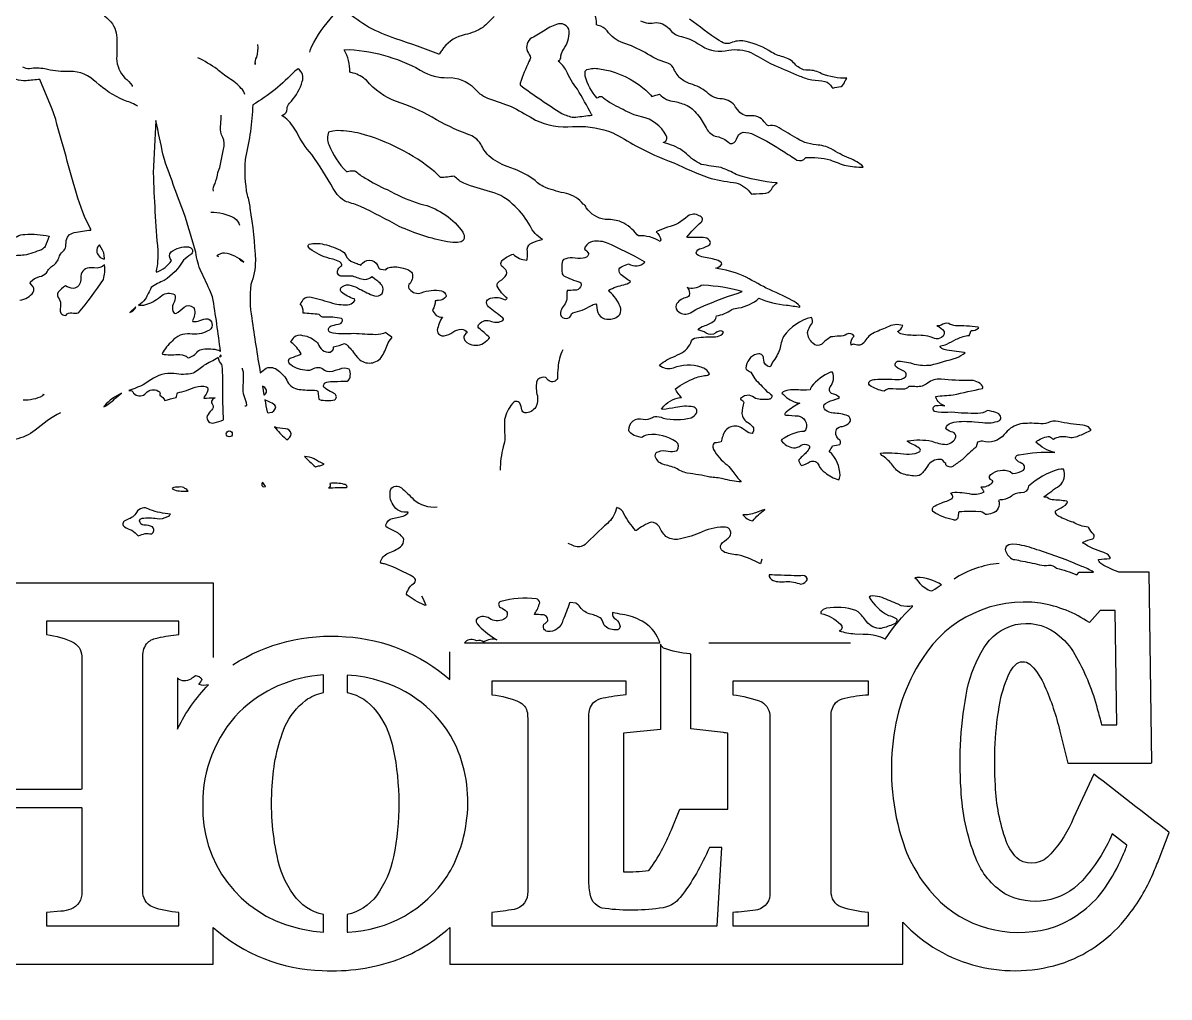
# Model space of a CAD drawing. Extents: x 0.5 to 28.5, y 0.6 to 43.4.
# Drawn here: x 15.15 to 28.51, y 0.61 to 11.96 of the extents above; entities that cross this region are included whole.
import ezdxf

# ---------------------------------------------------------------- set-up
doc = ezdxf.new("R2010")
doc.units = 0
doc.linetypes.add('0', pattern=[0])
doc.layers.add('1', color=7, linetype='0')

msp = doc.modelspace()

# ---------------------------------------------------------------- linework, layer by layer
at = {"layer": '1'}
msp.add_line((23.141922, 4.734703), (24.7957, 4.734703), dxfattribs=at)
for points in [[(16.026535, 12.745285, 0.115923), (15.989747, 12.481361, -0.002122), (15.999664, 12.239975, 0.165613), (16.153177, 11.994936, -0.192797), (16.242371, 11.787949, -0.014739), (16.240311, 11.548805, 0.184161), (16.336472, 11.318962, -0.109235), (16.419769, 11.232246), (16.423019, 11.220383)], [(11.018753, 0.992065), (17.365601, 0.992073), (17.365601, 1.419319, 0.176192), (18.636608, 0.915479, 0.097056), (19.5161, 1.045111, 0.093159), (20.122665, 1.418289), (20.123169, 1.410828), (20.123169, 0.992477), (20.155991, 0.992065), (25.379776, 0.992065), (25.404449, 0.992287), (25.404449, 1.479774, 0.294878), (27.290838, 1.011564, 0.141626), (28.021484, 1.54585, 0.069523), (28.32012, 2.048097, 0.015136), (28.391373, 2.220352), (28.507462, 2.524872), (28.504749, 2.528444, -0.000022), (27.628967, 3.207232), (27.394913, 2.695839, -0.084998), (27.128708, 2.275391, -0.366499), (26.758575, 2.207581, -0.138929), (26.610214, 2.425728, -0.078791), (26.482819, 3.0727, -0.058879), (26.536772, 4.052413, -0.061623), (26.657419, 4.404298, -0.089068), (26.73436, 4.496666, -0.35436), (26.901566, 4.472359, -0.094768), (27.057053, 4.233734, -0.047383), (27.234329, 3.707367), (27.326233, 3.335587), (27.33075, 3.333649), (28.294418, 3.333649), (28.305054, 3.336349), (28.274933, 5.559753), (27.920578, 5.559753, -0.025963), (27.722609, 5.65164, -0.131854), (27.683807, 5.698471), (27.68631, 5.709267, -0.014747), (27.815506, 5.717476), (27.82486, 5.722145, 0.22469), (27.7621, 5.781075), (27.745789, 5.788292, -0.064254), (27.499451, 5.902634), (27.504593, 5.910995, -0.017126), (27.618114, 5.950157, 0.497881), (27.627121, 6.002808, -0.079759), (27.573105, 6.077324), (27.564499, 6.084221, -0.11237), (27.390015, 6.141396, -0.034767), (27.221575, 6.208873, -0.127872), (27.182827, 6.25062, -0.370262), (27.19873, 6.282722, 0.034087), (27.298569, 6.342171), (27.314102, 6.358742), (27.323975, 6.378326), (27.314682, 6.387131, 0.029346), (27.146614, 6.402373, -0.124325), (27.088074, 6.42939, 0.1402), (27.052597, 6.434196), (27.053101, 6.441124, -0.018012), (27.228134, 6.56755, 0.334503), (27.27742, 6.761612), (27.247513, 6.761566), (27.214279, 6.756218, 0.116586), (26.870468, 6.560799, -0.387691), (26.78038, 6.484627, 0.185758), (26.657101, 6.435223, -0.143482), (26.539658, 6.403297), (26.519485, 6.396812, -0.43736), (26.445005, 6.245768, -0.110881), (26.366776, 6.232338, 0.280238), (26.281921, 6.264977, 0.014412), (26.062637, 6.26371), (26.053574, 6.253479), (26.047806, 6.213768), (26.044876, 6.198792, -0.53941), (25.994507, 6.169655, -0.090904), (25.759815, 6.26181, -0.437651), (25.764908, 6.324104, -0.080557), (25.915655, 6.387152, 0.059277), (25.978149, 6.419487), (25.988159, 6.436203), (25.984024, 6.455864), (25.962723, 6.479195), (25.983368, 6.490166, -0.068626), (26.205709, 6.469404, 0.156175), (26.352814, 6.496429, -0.010413), (26.317413, 6.550644), (26.320328, 6.552636, 0.209399), (26.446762, 6.602806), (26.452316, 6.61264), (26.451691, 6.623901), (26.42543, 6.640846), (26.414276, 6.659424), (26.416214, 6.678596), (26.429153, 6.697365, -0.276821), (26.655548, 6.73233), (26.682602, 6.711395, 0.120674), (26.810791, 6.750076, 0.518077), (26.791962, 6.827194, -0.096628), (26.720566, 6.875153, -0.529156), (26.760437, 6.926834, -0.072405), (27.174316, 6.954285, -0.140064), (26.955017, 7.076782, -0.134), (27.096663, 7.142138, -0.220795), (27.148941, 7.115486), (27.158768, 7.110191, -0.202811), (27.324097, 7.135521, 0.167501), (27.468918, 7.154808, 0.010304), (27.599243, 7.214752, 0.261483), (27.521255, 7.268967), (27.502045, 7.272911, -0.038768), (27.213417, 7.317594, 0.141986), (27.092896, 7.301491, -0.125907), (26.987244, 7.292099, 0.042962), (26.777008, 7.288597, 0.171509), (26.603287, 7.183304), (26.585068, 7.163909, -0.299692), (26.331161, 7.085399, 0.135407), (26.276199, 7.073479), (26.257019, 7.019989), (26.253311, 7.014473, 0.020652), (26.094666, 6.871116, 0.002042), (25.986847, 6.791977, -0.370803), (25.905251, 6.810037, -0.118801), (25.903946, 6.825722, -0.095437), (25.869045, 6.864554, 0.241993), (25.83577, 6.873291, 0.280979), (25.691071, 6.795685, -0.044625), (25.614899, 6.697127, -0.201232), (25.528137, 6.683533, -0.094291), (25.375778, 6.715721, -0.104736), (25.27269, 6.82135, 0.081149), (25.157719, 6.92066, -0.13445), (25.1436, 6.947998), (25.173203, 6.9524, -0.03838), (25.445223, 6.934628, 0.097042), (25.578598, 6.954613), (25.60051, 6.967583), (25.609024, 6.980728), (25.606445, 6.993912), (25.594986, 7.007011, 0.027572), (25.465286, 7.077141), (25.454483, 7.086288), (25.462158, 7.092079, -0.081389), (25.741852, 7.087456, 0.091134), (25.911808, 7.049809, 0.280175), (26.022541, 7.135623, 0.384803), (25.987549, 7.190002, -0.096263), (25.90921, 7.225204), (25.905762, 7.234802, -0.283284), (25.963669, 7.297531), (25.999771, 7.308144, -0.069166), (26.238617, 7.311302), (26.333984, 7.304016, 0.131997), (26.52931, 7.325956, 0.400847), (26.542557, 7.376251, 0.24659), (26.489357, 7.419244, 0.042989), (26.3909, 7.445038, -0.166703), (26.277512, 7.410683, -0.026237), (25.971191, 7.423378), (25.929514, 7.420513, -0.073847), (25.778723, 7.431491, -0.801213), (25.789886, 7.501564, -0.088143), (25.894211, 7.498413, -0.239439), (25.787659, 7.59832), (25.788971, 7.608513, -0.007907), (25.989609, 7.625816, -0.002735), (26.331486, 7.701435, 0.42165), (26.333374, 7.726624, 0.259171), (26.184906, 7.794624, -0.035595), (25.85009, 7.809008), (25.826908, 7.809158, 0.184222), (25.676678, 7.750538, -0.180724), (25.545059, 7.723488, 0.027134), (25.475204, 7.722893, -0.219172), (25.401733, 7.69165, -0.012346), (25.25119, 7.698442, 0.154838), (25.18663, 7.669121, -0.09683), (25.014858, 7.737667, -0.482955), (25.023865, 7.789696, -0.113785), (25.080658, 7.807281, -0.030432), (25.341967, 7.804706, 0.160869), (25.432995, 7.832298, 0.530252), (25.414474, 7.903839, -0.034064), (25.325836, 7.952751, -0.662344), (25.353165, 8.019417, -0.064346), (25.538132, 7.984874, 0.083132), (25.729614, 7.97396, 0.012073), (26.028469, 8.058467, 0.067056), (26.130081, 8.11747), (26.118652, 8.121704, -0.029909), (25.887409, 8.153763, -0.129605), (25.838028, 8.188477), (25.841675, 8.198486, 0.121574), (25.916143, 8.218949, 0.031429), (26.023987, 8.273849, -0.07088), (26.157789, 8.317509), (26.179611, 8.319725), (26.181641, 8.324478), (26.200226, 8.378174, 0.230848), (26.285919, 8.404846), (26.289185, 8.410721), (26.277924, 8.41658, 0.033264), (26.017149, 8.432798, -0.095476), (25.938858, 8.456589, 0.247716), (25.849258, 8.437996, -0.16244), (25.802277, 8.432251, -0.158595), (25.884552, 8.365723, -0.365867), (25.856453, 8.296856, -0.256248), (25.771591, 8.284348, 0.114026), (25.562439, 8.320326, -0.049299), (25.395618, 8.332359, -0.123665), (25.342194, 8.366325, 0.221609), (25.403793, 8.433319, 0.218393), (25.220062, 8.413857, 0.005523), (25.053116, 8.343315, 0.134698), (24.95248, 8.236971, -0.332875), (24.845413, 8.213676, 0.208083), (24.801361, 8.20713, -0.28452), (24.838333, 8.312271, 0.351322), (24.751587, 8.334587, -0.162645), (24.662081, 8.311724, 0.030325), (24.563583, 8.300949, 0.055768), (24.460333, 8.217805, -0.375853), (24.356232, 8.228539, -0.186506), (24.29216, 8.351936, -0.124722), (24.342987, 8.452492, 0.300187), (24.339249, 8.529839, 0.185926), (24.014709, 8.305931, 0.079391), (23.969681, 8.159508, -0.079792), (23.885361, 8.006242, 0.062285), (23.866608, 7.960594), (23.855728, 7.954056, -0.407233), (23.783875, 8.034355), (23.781265, 8.051468, 0.425289), (23.724838, 8.104301), (23.701782, 8.10244, 0.31958), (23.575333, 7.937416), (23.57959, 7.923378, 0.005384), (23.63146, 7.890097, -0.000026), (23.67868, 7.81324, -0.020098), (23.815536, 7.668991, -0.09906), (23.875366, 7.62162, -0.507215), (23.836014, 7.573952, -0.105541), (23.687653, 7.585655, 0.092482), (23.612198, 7.622375, 0.193957), (23.511292, 7.584877, 0.484438), (23.524832, 7.567146, -0.093539), (23.550247, 7.540771, 0.065879), (23.527916, 7.410844, 0.254164), (23.605247, 7.300494, -0.099041), (23.661865, 7.240808, -0.271001), (23.646408, 7.174828, -0.138265), (23.572495, 7.206688), (23.539169, 7.230621, 0.556151), (23.304394, 7.143547, 0.039352), (23.288513, 7.078987, -0.017074), (23.214674, 7.066627, 0.374621), (23.18898, 7.01693), (23.196915, 6.991203, 0.112198), (23.358475, 6.809479, -0.070439), (23.42293, 6.731535, 0.023975), (23.520172, 6.612228, -0.06291), (23.310516, 6.64872, 0.024129), (23.156036, 6.667809, 0.032011), (22.890945, 6.71283, -0.087622), (22.760147, 6.773575, 0.017345), (22.60643, 6.817299, -0.242196), (22.516867, 6.91628, -0.348725), (22.553574, 6.964172, -0.163242), (22.670534, 6.97025, 0.100942), (22.767799, 6.972919), (22.774956, 6.977821, 0.412222), (22.760834, 7.079468, 0.181546), (22.435362, 7.161576, 0.097967), (22.367798, 7.134727), (22.352234, 7.130531), (22.298538, 7.146957, -0.182065), (22.21582, 7.200928), (22.211624, 7.213013, -0.544353), (22.377901, 7.341379, 0.193576), (22.486132, 7.362667, -0.288571), (22.512421, 7.372628, -0.119517), (22.610458, 7.356308, 0.12396), (22.93606, 7.360224, 0.188478), (23.000963, 7.413696, 0.448874), (22.961548, 7.486046, 0.109997), (22.75458, 7.477746, -0.011768), (22.60817, 7.457138), (22.59169, 7.459587), (22.597305, 7.472389, -0.17682), (22.805313, 7.595673), (22.82402, 7.594398, -0.083569), (22.752975, 7.698189, -0.054032), (22.982529, 7.824333, -0.057006), (23.131622, 7.855644), (23.149399, 7.869713, 0.235182), (23.052612, 7.947605, 0.191612), (22.728161, 7.936285, -0.210455), (22.584473, 7.956329), (22.569046, 7.975662, -0.079847), (22.748703, 8.077087), (22.779495, 8.091812, 0.188595), (22.933945, 8.234512, -0.340749), (22.998001, 8.29274, -0.029847), (23.221018, 8.302706, 0.144616), (23.303207, 8.33683), (23.31279, 8.352486), (23.305832, 8.365372, 0.308167), (23.223343, 8.349548, -0.324137), (23.111115, 8.347221, 0.081767), (23.01947, 8.384514, -0.207471), (23.082123, 8.428696, 0.108346), (23.207586, 8.490645, 0.174698), (23.231918, 8.545937, 0.106708), (23.40933, 8.62026, -0.086876), (23.489317, 8.63938, 0.13271), (23.727249, 8.75222, 0.082001), (24.049286, 8.672569, -0.01493), (24.203491, 8.648346), (24.202515, 8.660797, 0.076048), (24.115829, 8.727432, 0.019341), (23.81279, 8.869278, 0.006739), (23.544693, 9.014046, 0.072001), (23.21936, 9.10141, 0.187515), (23.292709, 9.149216), (23.288742, 9.165825), (23.271698, 9.182449, 0.078104), (23.099886, 9.227142, -0.037378), (23.020706, 9.249809), (23.001541, 9.263458), (22.995392, 9.280876, -0.278372), (23.052368, 9.333611, 0.095467), (23.152712, 9.379778, 0.391189), (23.150675, 9.425139, 0.25899), (23.077423, 9.459793, -0.005642), (22.899612, 9.46106), (22.887589, 9.465225, -0.04756), (23.052992, 9.638564, 0.165293), (23.070023, 9.678574, 0.242073), (23.030914, 9.713951, 0.296045), (22.898481, 9.710653, -0.129985), (22.659525, 9.5791, 0.016962), (22.544128, 9.53495), (22.530472, 9.525627, -0.134438), (22.582649, 9.43475, -0.15231), (22.575653, 9.413223, 0.16136), (22.321838, 9.479042), (22.305649, 9.492249, 0.117315), (22.125513, 9.640895), (22.102488, 9.649341, 0.066343), (21.934328, 9.672282, -0.217701), (21.714951, 9.806633, 0.236946), (21.679932, 9.848503, 0.172481), (21.483185, 9.972977, -0.030244), (21.247408, 10.038202, -0.08071), (21.117172, 10.124618, 0.085197), (20.876312, 10.255722), (20.791489, 10.28997, -0.094383), (20.577194, 10.413429, -0.076758), (20.483871, 10.550064, 0.188703), (20.336792, 10.662277, -0.049392), (19.918015, 10.863335, 0.047134), (19.504028, 11.045479, -0.132685), (19.150902, 11.293009, 0.123301), (18.997742, 11.377083), (18.959045, 11.38932, 0.134707), (18.893219, 11.648361), (18.951523, 11.650536, -0.121194), (19.828812, 11.383781, 0.13491), (20.138199, 11.324768, -0.206403), (20.437149, 11.170387, 0.123714), (20.610992, 11.06768, -0.026994), (20.869919, 10.973695, -0.003522), (21.121597, 10.829872, 0.138572), (21.555191, 10.752998), (21.598259, 10.755805, -0.100879), (22.022873, 10.680276, -0.014123), (22.292145, 10.529185, 0.037358), (22.736038, 10.329117, 0.014709), (23.134354, 10.158653, 0.045944), (23.430849, 10.103168, -0.18665), (23.62027, 9.990128), (23.641968, 9.965759), (23.656664, 9.969251, -0.000297), (23.808365, 9.977089, 0.256447), (23.886566, 10.041588, -0.134891), (23.937943, 10.095963, -0.058883), (23.462387, 10.19532, 0.043773), (23.286987, 10.274673, -0.013002), (23.05397, 10.313148, -0.079164), (22.880905, 10.435349, 0.115764), (22.677963, 10.547325), (22.614853, 10.569145), (22.615738, 10.570374, 0.419998), (22.652695, 10.629784), (22.646622, 10.649963, 0.216966), (22.3573, 10.867981, -0.073575), (22.143265, 10.952164, -0.04067), (21.933228, 11.068031), (21.914734, 11.083763), (21.900757, 11.098557, 0.210678), (21.841415, 11.085777, -0.119293), (21.70289, 11.339217, -0.073148), (21.702606, 11.399155), (21.722076, 11.417152, -0.132457), (21.868816, 11.42719, -0.125759), (22.32971, 11.23816, -0.063331), (22.478668, 11.105828, -0.002701), (22.568588, 11.130287, 0.188891), (22.746162, 11.044806, -0.043856), (22.888779, 11.000748, -0.110334), (23.026064, 10.873719, -0.054038), (23.122335, 10.716536, 0.216005), (23.258133, 10.632875, -0.128781), (23.389603, 10.554428, 0.342555), (23.466904, 10.606567), (23.476685, 10.632713, -0.389735), (23.57375, 10.685513, -0.122658), (23.702271, 10.641632, -0.041293), (24.007385, 10.466003, -0.012074), (24.169418, 10.362625, 0.331416), (24.272964, 10.391365, -0.084762), (24.556839, 10.36544, 0.02534), (24.742096, 10.297897, 0.026278), (24.939346, 10.278999), (24.942535, 10.285538, 0.11449), (24.778534, 10.383667, -0.033457), (24.570206, 10.492973, 0.113588), (24.392303, 10.539958, -0.128266), (24.144592, 10.630737, 0.006055), (23.934616, 10.754078, 0.136115), (23.836868, 10.763908), (23.822845, 10.768112), (23.788742, 10.809235, 0.276018), (23.621811, 10.877823, -0.28765), (23.478333, 10.950638), (23.455521, 10.981514, 0.240287), (23.296967, 11.074905, -0.186632), (23.119118, 11.15274, 0.109152), (22.929977, 11.250408, -0.064056), (22.809357, 11.316933, -0.075231), (22.727491, 11.442039, 0.170586), (22.652313, 11.495201, -0.064729), (22.39946, 11.617256, 0.049412), (22.140198, 11.728294, -0.141291), (21.956818, 11.869171, 0.168938), (21.852982, 11.930702), (21.834763, 11.939606, 0.104079), (21.796356, 12.107765)], [(18.490799, 11.619995), (18.498901, 11.649918), (18.511353, 11.682121, -0.069874), (18.765289, 12.046966)], [(20.638885, 12.03492, -0.010067), (20.508713, 11.909126, -0.091604), (20.302948, 11.826019), (20.266495, 11.815109, 0.189433), (20.029816, 11.641399, 0.025088), (20.001633, 11.599213), (19.995621, 11.59697, 0.017852), (19.492907, 11.775521, -0.036458), (19.176025, 11.9132, -0.020442), (18.914337, 12.093544)], [(22.344742, 11.986282, 0.171422), (22.529953, 11.966248, -0.228123), (22.695221, 11.875473, 0.16553), (22.8246, 11.801521, -0.091617), (23.01178, 11.722946), (23.06041, 11.692719, 0.214522), (23.374512, 11.644096, -0.132841), (23.633181, 11.615846, -0.001862), (23.854477, 11.491104), (23.913963, 11.464844, -0.00388), (24.201918, 11.342288, 0.043989), (24.34198, 11.297836, -0.040714), (24.496719, 11.279976, -0.190665), (24.575348, 11.21431), (24.587067, 11.203056, -0.023644), (24.683472, 11.221916, 0.216663), (24.72934, 11.281143, -0.077773), (24.752396, 11.316849, -0.093735), (24.456528, 11.367653, 0.158488), (24.303146, 11.409966), (24.275192, 11.412239), (24.247253, 11.414818, -0.123844), (24.131485, 11.49691, 0.145364), (23.991135, 11.570526, -0.076593), (23.842041, 11.63942, 0.092723), (23.539528, 11.75237, 0.117733), (23.380379, 11.723219, -0.199203), (23.290756, 11.740044), (23.263443, 11.754982, -0.01316), (22.917452, 12.007105, 0.014995)], [(17.85643, 11.494865), (17.856506, 11.476791, -0.175726), (17.872787, 11.563255, 0.096829), (17.886917, 11.708351)], [(17.734421, 11.128891, 0.159795), (17.693058, 11.199129, 0.076831), (17.549759, 11.316154, -0.026439), (17.411163, 11.421944, 0.041674), (17.185471, 11.555855)], [(16.484833, 10.990807), (16.472855, 10.999817, 0.040231), (16.325638, 11.059532, -0.080861), (16.001724, 11.271446), (15.972137, 11.294914, 0.212381), (15.65307, 11.393913, -0.068935), (15.401841, 11.425986, 0.077582), (15.225269, 11.427541, -0.148212), (15.145798, 11.446983)], [(15.113312, 8.729187, 0.203582), (15.268855, 8.822877, 0.255926), (15.267532, 8.885178), (15.246109, 8.909607), (15.231125, 8.929634), (15.237686, 8.943741, -0.159208), (15.341385, 9.004211, 0.109562), (15.422318, 9.04834, -0.149939), (15.507217, 9.138702, 0.143241), (15.575623, 9.246132, -0.148122), (15.629074, 9.311554, 0.16628), (15.648453, 9.370323), (15.651672, 9.406784, -0.385299), (15.74678, 9.516983, -0.0213), (15.939667, 9.54705), (15.940186, 9.552368, -0.052925), (15.773331, 9.972048, -0.003578), (15.530259, 10.83638), (15.505478, 10.915176), (15.488632, 10.95797), (15.345383, 11.301712, 0.012743), (15.184631, 11.287376, -0.059372), (15.068436, 11.302101)], [(17.368454, 10.000458, -0.184583), (17.388626, 10.090523, 0.032383), (17.420731, 10.218216, 0.085793), (17.461319, 10.375107, 0.010217), (17.49424, 10.526251, 0.144785), (17.462908, 10.655993, -0.126596), (17.454731, 10.784138, 0.007055), (17.459946, 10.884903)], [(17.337952, 9.75647, -0.119812), (17.611883, 9.68825, -0.183402), (17.673431, 9.603981)], [(15.007538, 9.411545, -0.229578), (15.170959, 9.497118, -0.077663), (15.45224, 9.474442, -0.016392), (15.406799, 9.357246, -0.149489), (15.364319, 9.31852, -0.036885), (15.16362, 9.253639, 0.038304), (14.997864, 9.239571, 0.103356)], [(17.673431, 9.207512, 0.085083), (17.72374, 9.173264, 0.150256), (17.49641, 9.27934, 0.202526), (17.409363, 9.245499), (17.429459, 9.238014)], [(21.440933, 8.150909, 0.104321), (21.386536, 7.947395, 0.040651), (21.378393, 7.815595), (21.374832, 7.80686, -0.459031), (21.270641, 7.798904, -0.101763), (21.244812, 7.830315, 0.239255), (21.150375, 7.804428), (21.135529, 7.779434, 0.112296), (21.144253, 7.613923, -0.142826), (21.125839, 7.483665, -0.240345), (20.998535, 7.415907, -0.335227), (20.964432, 7.452492, 0.075796), (20.940561, 7.529051, 0.514565), (20.852554, 7.525101, 0.118283), (20.762848, 7.338737, 0.033553), (20.766235, 7.133185, -0.084264), (20.746838, 7.020158, 0.056667), (20.708969, 6.747993)], [(17.735886, 7.49794, 0.214484), (17.758118, 7.507256, 0.072659), (17.728998, 7.60514, -0.114211), (17.715767, 7.735336, 0.023365), (17.718199, 7.890943, 0.112391), (17.700729, 7.934097), (17.713028, 7.932526)], [(15.380051, 7.635178), (15.394485, 7.629738), (15.374664, 7.614418, -0.142563), (15.151306, 7.566574)], [(15.585312, 7.418945, 0.056356), (15.291, 7.213883, -0.107508), (15.058365, 7.106918, -0.251643), (14.893814, 7.157135, 0.432598), (14.754425, 7.117805, -0.124935), (14.617325, 6.986397, 0.032923), (14.45929, 6.874748, -0.257427), (14.341928, 6.872892, -0.136002), (14.230934, 6.956968, 0.351716), (14.142654, 6.966591, 0.07513), (14.001984, 6.832527, -0.399153), (13.893745, 6.816262, -0.307099), (13.886153, 6.859915, 0.356328), (13.838145, 6.936654, 0.280997), (13.735168, 6.937959, 0.159346), (13.683243, 6.869423), (13.670013, 6.840996, -0.054593), (13.526749, 6.548286, -0.022817), (13.468262, 6.488197, 0.117464), (13.450455, 6.443024)], [(19.794037, 5.284088, -0.048429), (19.844711, 5.174759), (19.837494, 5.173294), (19.822876, 5.177589, -0.062268), (19.627655, 5.292099), (19.618042, 5.305199, -0.186758), (19.713959, 5.436158, 0.358192), (19.716187, 5.48645), (19.699203, 5.501534, 0.048506), (19.375874, 5.652604, 0.033748), (19.326065, 5.662582), (19.315216, 5.674606, -0.249207), (19.406433, 5.780472, 0.046126), (19.549803, 5.854871, 0.229091), (19.587265, 5.940727), (19.581055, 5.958504, 0.145007), (19.469788, 6.041763, -0.021615), (19.380447, 6.087479), (19.376984, 6.109749, -0.286387), (19.456009, 6.185753, 0.032446), (19.596008, 6.219246), (19.616928, 6.230675), (19.635788, 6.246056), (19.639374, 6.259865, -0.316244), (19.46306, 6.342919, -0.228111), (19.43638, 6.526494, -0.275513), (19.4935, 6.56218, -0.146802), (19.559387, 6.542091, -0.031339), (19.700592, 6.408066, 0.209537), (19.97702, 6.321022)], [(23.758774, 5.71106), (23.745346, 5.658585, 0.043576), (23.496506, 5.759804, -0.058237), (23.331039, 5.790092), (23.313324, 5.800133, -0.535138), (23.303513, 5.906364, 0.060804), (23.38916, 5.977379, 0.561751), (23.338181, 6.083511), (23.31517, 6.086128, 0.101341), (23.030804, 6.015795, -0.056198), (22.778625, 5.941954, -0.162396), (22.641235, 5.977486, -0.076007), (22.563282, 6.0917, 0.215696), (22.471878, 6.143806, 0.080853), (22.297943, 6.045807), (22.289627, 6.046371, -0.046577), (22.150787, 6.238731, 0.29419), (22.070374, 6.312721), (22.061829, 6.292442, -0.150419), (21.960419, 6.128357, 0.015556), (21.701263, 5.88184, -0.26354), (21.573929, 5.864792), (21.540482, 5.876747), (21.501923, 5.894058)], [(14.624695, 2.818199), (15.831146, 2.818207), (15.832825, 2.812515), (15.832779, 1.830139, -0.337025), (15.707698, 1.633387, -0.10095), (15.59079, 1.608871), (15.42305, 1.594803), (15.42305, 1.439842), (15.423233, 1.438225), (16.96373, 1.438225), (16.963715, 1.594856, -0.076086), (16.658661, 1.658539, -0.321703), (16.546112, 1.846605), (16.545897, 1.857002), (16.545944, 1.867401), (16.545959, 4.580345, -0.194371), (16.603119, 4.741493, -0.139458), (16.723694, 4.795181, -0.041245), (16.96373, 4.831749), (16.96373, 4.988434), (15.423538, 4.988434), (15.42305, 4.987015), (15.423065, 4.831871, -0.082807), (15.744045, 4.738087, -0.288619), (15.832825, 4.553932), (15.83284, 3.035545), (15.83168, 3.025093), (14.626129, 3.025085)], [(17.594833, 4.479317, -0.165094), (18.910458, 4.807809, -0.165091), (20.123169, 4.308662), (20.123169, 4.633156)]]:
    msp.add_lwpolyline(points, format="xyb", dxfattribs=at)
for points in [[(21.05014, 11.594879, -0.372912), (21.045807, 11.512428, 0.024255), (20.9422, 11.259674), (20.942413, 11.238929, 0.020267), (21.429983, 10.906373, 0.077322), (21.566605, 10.861435), (21.592575, 10.86142, -0.021454), (21.781662, 10.886032), (21.775757, 10.894974, 0.013171), (21.610245, 11.188652, -0.066787), (21.481066, 11.405605, 0.11598), (21.387039, 11.513939, 0.130027), (21.41716, 11.551018, -0.173441), (21.450745, 11.653709, 0.14969), (21.516798, 11.86412, 0.492759), (21.367083, 11.943188, 0.090851), (21.216537, 11.86573, -0.007142), (21.061361, 11.775102, 0.379456), (21.040854, 11.609148)], [(18.997437, 10.238655, -0.037302), (19.025452, 10.234528, 0.065967), (19.13629, 10.153445, 0.030671), (19.391632, 10.018257), (19.480103, 9.975128, 0.057367), (19.820114, 9.842072, -0.175817), (20.276941, 9.521465, -0.148798), (20.292709, 9.449265), (20.280777, 9.427155), (20.255341, 9.409668), (20.214035, 9.40107), (20.159851, 9.401474), (20.095627, 9.409454, -0.055107), (19.534851, 9.589256, 0.008522), (19.084549, 9.823822, 0.028527), (18.920319, 9.876045, -0.164237), (18.765228, 10.031654, 0.03011), (18.513687, 10.427887, -0.074489), (18.339821, 10.689731, 0.088293), (18.202866, 10.856842), (18.166245, 10.881447), (18.180359, 10.890846, 0.382065), (18.226181, 10.960505, -0.158582), (18.255463, 11.025002, 0.099535), (18.395452, 11.247324), (18.404003, 11.277641, 0.331397), (18.35643, 11.427109), (18.317108, 11.400688, -0.074674), (17.827606, 11.007866, -0.048567), (17.740841, 10.391994), (17.736712, 10.364314, 0.058323), (17.759949, 9.955704, -0.056459), (17.793335, 9.801192, -0.030195), (17.857468, 9.191498, -0.087822), (17.805588, 8.912689, 0.070711), (17.815002, 8.520317, 0.007103), (17.914444, 7.883881, 0.031875), (17.982925, 7.939178, -0.270944), (18.122055, 7.911713, -0.131132), (18.231995, 7.777962, 0.241101), (18.367538, 7.690041, 0.021876), (18.545227, 7.67952), (18.571426, 7.675964), (18.586121, 7.66935), (18.598068, 7.577721), (18.603958, 7.57135, 0.118947), (18.781897, 7.568637, 0.579773), (18.782282, 7.637093, 0.107379), (18.727774, 7.666907, -0.082078), (18.656769, 7.714699, -0.524519), (18.689133, 7.774162, -0.096848), (18.779488, 7.782862, 0.003307), (18.926651, 7.786453, 0.298439), (18.96373, 7.852386, 0.159488), (18.9496, 7.927086, 0.211052), (18.832657, 7.923264), (18.787476, 7.909294, -0.21544), (18.663986, 7.909248, 0.372927), (18.514526, 7.920746, -0.179079), (18.457321, 7.912247, -0.149919), (18.270185, 7.976456, -0.186547), (18.24222, 8.022608, -0.326572), (18.273987, 8.056732, -0.013555), (18.379395, 8.095802), (18.389542, 8.105316, 0.098007), (18.27507, 8.237732), (18.27037, 8.245461, 0.05273), (18.308182, 8.301315, -0.240865), (18.407776, 8.320213, -0.161107), (18.582428, 8.231201), (18.587952, 8.222778, 0.36234), (18.728027, 8.125603, 0.393386), (18.766907, 8.187965, 0.073817), (18.896851, 8.224815), (18.91864, 8.212067, -0.060409), (19.023972, 8.088867), (19.046646, 8.063293, 0.472726), (19.324173, 8.062172, 0.062752), (19.397125, 8.213737, -0.096636), (19.447128, 8.289253), (19.449799, 8.298157, -0.061573), (19.378647, 8.352371, -0.129054), (19.259171, 8.328003, -0.010488), (19.005829, 8.340309, -0.048916), (18.764496, 8.343933), (18.737869, 8.351463, -0.443642), (18.711487, 8.397263, -0.282093), (18.75573, 8.434247, -0.03725), (18.843668, 8.454193, 0.297638), (18.873474, 8.502747), (18.86908, 8.510361), (18.861313, 8.516251, 0.083296), (18.656898, 8.530228, -0.202082), (18.599075, 8.563377, 0.005116), (18.414871, 8.580475), (18.412872, 8.588806, 0.230248), (18.381424, 8.686325, 0.03943), (18.418182, 8.744957, -0.244679), (18.508102, 8.765427, -0.025487), (18.757757, 8.694732, 0.0891), (18.956079, 8.679613, 0.209821), (19.014801, 8.728058), (19.011551, 8.743942, -0.094558), (18.858315, 8.826433, -0.459173), (18.871521, 8.888741, -0.276536), (18.973511, 8.902748, -0.071106), (19.071533, 8.860217, 0.026438), (19.244492, 8.779404, 0.732384), (19.331495, 8.90338, 0.102964), (19.284332, 8.949738), (19.249908, 8.976677), (19.220139, 9.000397, -0.082042), (19.129974, 8.966751, -0.0379), (18.993546, 9.009697), (18.979813, 9.011826, -0.031529), (18.851898, 9.010461, -0.540977), (18.822983, 9.091118, -0.150342), (18.866425, 9.133591), (18.867081, 9.142204, 0.258356), (18.803543, 9.192261, 0.053853), (18.721451, 9.217112, -0.103846), (18.493652, 9.329849), (18.479309, 9.345184, -0.56545), (18.486237, 9.381744, -0.134407), (18.656555, 9.380379, -0.072918), (18.873993, 9.299271, -0.13997), (18.924973, 9.226593, 0.175699), (19.027603, 9.162849, -0.024072), (19.085693, 9.138153), (19.096268, 9.149986), (19.107803, 9.160858, -0.606165), (19.291447, 9.110765, 0.228962), (19.324966, 9.089661), (19.347168, 9.086281), (19.37674, 9.085213, -0.238645), (19.431496, 9.113872, -0.121777), (19.581192, 9.102737, -0.148261), (19.679108, 9.056763), (19.685516, 9.045914, -0.269434), (19.64753, 8.911674, 0.376128), (19.656006, 8.855995, 0.340097), (19.790955, 8.817497, -0.130296), (20.027754, 8.838778, -0.252083), (20.082184, 8.783394), (20.08078, 8.772644, -0.253608), (19.993595, 8.728222, 0.000913), (19.954163, 8.721916, -0.163989), (19.921997, 8.617439, 0.066218), (19.965897, 8.552055, 0.16284), (20.037491, 8.533531, 0.112244), (19.977774, 8.379515, 0.479252), (20.058258, 8.316064, 0.142072), (20.159721, 8.35832, -0.119346), (20.258966, 8.392036, -0.228193), (20.326416, 8.353241, 0.289373), (20.285995, 8.290642, 0.282979), (20.379192, 8.211425, 0.273191), (20.554352, 8.258835, 0.108752), (20.586639, 8.290405), (20.585464, 8.294746, 0.032817), (20.461065, 8.40405, -0.429245), (20.468292, 8.452499, -0.363812), (20.608961, 8.481112, 0.217775), (20.743668, 8.493935, 0.461956), (20.735184, 8.530022, -0.008472), (20.57305, 8.651752, -0.291824), (20.555861, 8.720752, -0.252315), (20.59967, 8.753807, -0.211298), (20.768906, 8.73278, 0.033181), (20.793793, 8.752098, -0.11027), (20.676765, 8.894535, -0.32627), (20.704315, 8.952034, 0.132704), (20.785198, 9.031133, 0.322494), (20.764267, 9.095901), (20.745651, 9.11329, -0.567236), (20.743296, 9.199432, -0.115286), (20.863449, 9.265907, 0.197167), (21.019913, 9.197975), (21.02681, 9.208214, 0.03975), (21.025707, 9.326565, -0.293029), (21.084259, 9.400024, -0.054488), (21.198654, 9.436569), (21.202255, 9.439728, -0.151371), (21.058594, 9.596085, 0.091132), (20.88559, 9.820267, 0.146359), (20.599106, 9.99424, -0.032548), (20.28837, 10.092835, -0.091372), (20.174149, 10.175056, -0.011825), (20.015762, 10.158188), (19.985062, 10.191727), (19.948273, 10.226242, 0.106233), (19.080173, 10.671593, 0.04929), (18.819443, 10.706558), (18.761307, 10.701637), (18.710434, 10.688896, 0.187934), (18.713165, 10.542709, 0.102542), (18.918396, 10.231056), (18.930069, 10.228065, -0.120258)], [(17.450912, 8.133385, 0.011356), (17.358307, 8.770287), (17.334156, 8.825913, 0.018681), (17.224804, 9.062058, -0.082453), (17.165161, 9.288631, -0.002658), (17.040022, 9.706734, -0.007817), (16.797035, 10.368558), (16.78297, 10.419643, 0.002405), (16.697495, 10.823873, 0.005177), (16.667084, 10.215238, 0.013579), (16.719727, 9.309319, -0.057281), (16.701447, 9.06633), (16.705719, 9.057137, 0.159744), (16.8815, 9.192207), (16.86377, 9.217339), (16.854889, 9.243782), (16.860352, 9.268814), (16.877518, 9.291786, -0.204657), (17.079544, 9.350487), (17.105225, 9.341057, -0.540128), (17.103561, 9.263779, 0.00688), (17.018524, 9.194923, -0.124596), (16.795578, 8.961082, 0.063276), (16.641922, 8.876999, -0.031896), (16.573196, 8.743057, -0.055842), (16.496399, 8.668953, -0.104727), (16.558487, 8.67205), (16.591251, 8.682167, 0.105982), (16.767286, 8.785335, -0.28454), (16.913467, 8.79528), (16.923523, 8.781349, -0.153352), (16.897444, 8.682642, 0.172072), (16.896042, 8.600922), (16.912247, 8.579468), (16.930603, 8.575233, 0.083968), (17.026535, 8.648943, -0.375118), (17.136459, 8.64566), (17.143799, 8.63343, -0.212505), (17.123276, 8.492783), (17.128677, 8.483109, 0.145297), (17.210693, 8.491875, -0.112933), (17.304764, 8.512421), (17.314856, 8.50928, -0.626621), (17.304993, 8.370918, -0.15059), (17.093979, 8.336037, 0.259176), (16.887741, 8.252419, 0.07712), (16.770248, 8.107849), (16.773071, 8.099068, 0.057241), (16.950741, 8.098708, -0.111602), (17.051834, 8.076767), (17.066818, 8.062912), (17.073853, 8.058899, 0.175028), (17.186905, 8.134354, -0.193126), (17.243225, 8.159058, -0.100982), (17.433296, 8.147442, -0.089382)], [(16.08342, 9.212013), (16.09613, 9.209175), (16.098389, 9.216476, 0.169187), (16.059433, 9.340668), (16.040009, 9.37323, 0.433448), (16.026093, 9.25779, 0.201108)], [(21.485931, 8.804893, -0.219995), (21.445206, 8.654953, 0.098133), (21.412537, 8.586769, 0.778842), (21.534805, 8.545761), (21.541534, 8.569366), (21.557266, 8.582802, 0.087314), (21.76753, 8.665503, -0.02279), (21.825363, 8.689323), (21.833374, 8.677643), (21.83786, 8.639404, 0.43848), (21.981567, 8.507096, 0.218297), (22.104239, 8.563428, 0.265675), (22.108027, 8.65545, 0.137278), (21.982437, 8.829948), (21.975525, 8.84687, -0.082578), (22.154022, 8.90876, 0.067406), (22.225952, 8.94062), (22.230698, 8.950829, -0.083138), (22.108274, 9.03865, -0.226591), (22.098373, 9.096901), (22.106674, 9.107094, -0.072891), (22.188736, 9.144196), (22.207489, 9.153641, 0.359566), (22.396927, 9.173965), (22.391953, 9.178688, 0.025044), (21.951216, 9.399383, 0.156159), (21.763626, 9.40683, 0.207975), (21.691925, 9.326454, -0.145171), (21.742645, 9.268097), (21.741623, 9.262863, -0.327135), (21.679323, 9.221393, -0.084808), (21.551857, 9.222964, 0.13341), (21.450378, 9.203247), (21.436798, 9.187798, 0.081669), (21.432892, 9.038185, 0.140324), (21.451904, 9.01461, 0.045423), (21.638786, 8.941895, -0.433682), (21.646545, 8.886292, -0.310603), (21.578842, 8.845695, -0.014809), (21.493195, 8.84481, 0.090975)], [(15.583664, 8.617882, 0.586244), (15.653519, 8.555931, -0.327437), (15.716248, 8.581604, 0.04153), (15.795563, 8.580696, 0.028051), (16.087051, 8.97261, 0.097968), (16.100616, 9.140785, -0.224484), (15.979446, 9.10585), (15.959305, 9.107117), (15.939484, 9.107903, 0.432467), (15.823853, 9.010376), (15.821822, 8.967834, -0.373746), (15.735596, 8.864746, -0.109905), (15.642349, 8.89798, 0.076584), (15.558984, 8.822596, 0.322953), (15.570427, 8.746003, -0.165463), (15.585449, 8.665154)], [(22.990295, 8.620171, -0.034595), (23.486694, 8.812721), (23.531662, 8.82972), (23.528976, 8.832085, 0.057593), (23.081329, 8.903419), (23.05452, 8.90139, -0.250308), (22.890518, 8.875946), (22.897318, 8.870684, -0.228592), (22.913849, 8.784706, -0.221639), (22.866486, 8.756927, 0.216037), (22.761055, 8.676207, 0.34049), (22.791887, 8.594235, 0.322295), (22.92778, 8.583763), (22.948044, 8.595001)], [(16.461884, 8.646873), (16.402847, 8.59549), (16.395493, 8.587418, 0.181263), (16.464785, 8.649066), (16.463316, 8.647993)], [(17.486069, 7.334778), (17.487, 7.36405, -0.02247), (17.480026, 7.814606, 0.014032), (17.46962, 7.964668), (17.464554, 7.981735, -0.146055), (17.426849, 8.057793), (17.420059, 8.057076, -0.012098), (17.259872, 7.97187, -0.070232), (17.130478, 7.879539, -0.114321), (16.90889, 7.87533, 0.179628), (16.639297, 7.801224, -0.084582), (16.383316, 7.67852, -0.315198), (16.43866, 7.647865, 0.42506), (16.567398, 7.635002), (16.598038, 7.660934, -0.363453), (16.740921, 7.659912, -0.297709), (16.742371, 7.627815), (16.742218, 7.621613, -0.164448), (16.801208, 7.559242, -0.025406), (16.933792, 7.594742, -0.018807), (16.948196, 7.651535, 0.056642), (17.156342, 7.717484, -0.138796), (17.288631, 7.721249, -0.426313), (17.298443, 7.668132, -0.08654), (17.261307, 7.602058), (17.257355, 7.589012, 0.003595), (17.384033, 7.592438), (17.387054, 7.589104, 0.157814), (17.34523, 7.554443, 0.199097), (17.35817, 7.514725, -0.361312), (17.347, 7.449356, 0.062922), (17.294281, 7.38018, 0.591079), (17.377563, 7.300423, 0.050898)], [(17.454147, 8.074493), (17.457932, 8.077049), (17.456146, 8.09272, -0.085598), (17.439499, 8.072578), (17.441483, 8.071526)], [(24.020767, 7.120438), (23.99321, 7.105247), (23.98671, 7.09343, 0.195843), (24.128498, 7.009163, 0.17669), (24.219406, 7.040253, -0.275465), (24.303864, 7.041443), (24.315491, 7.027756), (24.31546, 7.010399, -0.123336), (24.229996, 6.909839, 0.056643), (24.186752, 6.860825, 0.058571), (24.22287, 6.80188, 0.083622), (24.325571, 6.851144, -0.399373), (24.425491, 6.806541, 0.161481), (24.496994, 6.721664, 0.089211), (24.657318, 6.634346), (24.667786, 6.655037), (24.672226, 6.685417, 0.207336), (24.547379, 6.967529, 0.021373), (24.583038, 7.030708), (24.589447, 7.034317, -0.004588), (24.669022, 7.046158, 0.516964), (24.653036, 7.111888, -0.331572), (24.629753, 7.222665, -0.224378), (24.701637, 7.259525, 0.119657), (24.784348, 7.303943, 0.458607), (24.763336, 7.382301, 0.076792), (24.595898, 7.413977, -0.115567), (24.501282, 7.447778, -0.332362), (24.488571, 7.513268), (24.502472, 7.527222, -0.069399), (24.624893, 7.575005), (24.648376, 7.584938), (24.667664, 7.596588, 0.118346), (24.573868, 7.643646, -0.448543), (24.557892, 7.719002, 0.282047), (24.583344, 7.891655), (24.561935, 7.889389, 0.136333), (24.33992, 7.723206), (24.327469, 7.701614), (24.322205, 7.685867), (24.281143, 7.679565, 0.006293), (24.095381, 7.685993, 0.102773), (24.01001, 7.66124), (23.995071, 7.64785, 0.124911), (24.159632, 7.535738, 0.045553), (24.202225, 7.529655, 0.059218), (24.044525, 7.425995), (24.032806, 7.411865), (24.025894, 7.398262), (24.039871, 7.391167, -0.01516), (24.184143, 7.380516, -0.49871), (24.272583, 7.226669), (24.268066, 7.211662), (24.252853, 7.200829, 0.122704), (24.068802, 7.147408)], [(16.090897, 7.48632, 0.082601), (16.216377, 7.580363, -0.027962), (16.298386, 7.645386, 0.09695), (16.098312, 7.499565), (16.091721, 7.488716)], [(17.957626, 7.627312), (17.965683, 7.627458, 0.53567), (17.957245, 7.718994), (17.940231, 7.727989)], [(17.993896, 7.427049), (17.998199, 7.419456), (18.012102, 7.418861), (18.025976, 7.419967, 0.385408), (18.094742, 7.487732, 0.223729), (18.034821, 7.53672, -0.021989), (17.968033, 7.568253, 0.003566)], [(18.081589, 7.25264), (18.081863, 7.250099, 0.029111), (18.208008, 7.116165), (18.225327, 7.104218, 0.273296), (18.273636, 7.173332, 0.348564), (18.207443, 7.230385, -0.068003)], [(18.60791, 6.800232, 0.088042), (18.65834, 6.819435, -0.04263), (18.540756, 6.881065, 0.067179), (18.4328, 6.90905), (18.429276, 6.906538, 0.001902), (18.556366, 6.788811, -0.023431)], [(17.036926, 6.536774, 0.210163), (16.970566, 6.55159, 0.086941), (16.885788, 6.539459), (16.894363, 6.527214), (16.913116, 6.517845, 0.081953), (17.07312, 6.503799, 0.095312)], [(17.975052, 6.558342), (17.976364, 6.561066, -0.0961), (17.94426, 6.606636, 0.65571), (17.952591, 6.554726)], [(18.920502, 6.547966), (18.928284, 6.554619, 0.345677), (18.893539, 6.583199, 0.103021), (18.723618, 6.592728, -0.291242), (18.72308, 6.550611, -0.084455), (18.709152, 6.543312, -0.002166)], [(16.836761, 6.207962, 0.221502), (16.866882, 6.236343, -0.058041), (16.629852, 6.286263), (16.615448, 6.293167, 0.436863), (16.47316, 6.257301, -0.197684), (16.365448, 6.174225), (16.350021, 6.166992), (16.336212, 6.159126, 0.568294), (16.330688, 6.087395, 0.038908), (16.416306, 6.049454, -0.011529), (16.492996, 5.983955, -0.003929), (16.57399, 6.010422, -0.038692), (16.643692, 6.005845), (16.650888, 6.007467, 0.468931), (16.659973, 6.087662, 0.119925), (16.557034, 6.108776, -0.364038), (16.508514, 6.156548), (16.515106, 6.176888), (16.536072, 6.188629, -0.081835), (16.712881, 6.184394, 0.14725)], [(23.688416, 6.252975, -0.129924), (23.537613, 6.229927, 0.193987), (23.65506, 6.159019, -0.052226), (23.794449, 6.290802), (23.768097, 6.281952)], [(26.966904, 5.822075, 0.049228), (26.732346, 5.882835), (26.680466, 5.885155), (26.638397, 5.877724), (26.609772, 5.858269), (26.598114, 5.824471), (26.599319, 5.806839, 0.160142), (26.688782, 5.707954, -0.101266), (26.7724, 5.691299, -0.044876), (26.99649, 5.6437, 0.099481), (27.103579, 5.643366, -0.187624), (27.194611, 5.607491, -0.039233), (27.431213, 5.528999), (27.458267, 5.559753), (27.628372, 5.559746, 0.050209), (27.489307, 5.627764, 0.026569)], [(23.85527, 5.529938), (23.844681, 5.529213, 0.330377), (23.891556, 5.463005, 0.127266), (24.040558, 5.451744, -0.102312), (24.216873, 5.418472, 0.270834), (24.291162, 5.480251), (24.290728, 5.487579, 0.404824), (24.215698, 5.518196, -0.011928), (23.910231, 5.526894), (23.882734, 5.528121)], [(25.600876, 5.429428, 0.136691), (25.740219, 5.340927), (25.750824, 5.345802, -0.016727), (25.85611, 5.411514, 0.133337), (25.566162, 5.499374), (25.543564, 5.495758, -0.064644)], [(21.111542, 5.066956), (21.113525, 5.076897, 0.093094), (21.171097, 5.201921, 0.368746), (21.129837, 5.249573, 0.09405), (20.716568, 5.218911, 0.62974), (20.713257, 5.149673, -0.084986), (20.78479, 5.103317, -0.488459), (20.748415, 5.008989, -0.284183), (20.586014, 5.021447, 0.280358), (20.445007, 5.0242), (20.42981, 5.005363), (20.429794, 4.982574), (20.442307, 4.956863), (20.464661, 4.929253, 0.041608), (20.669891, 4.769936, 0.259558), (20.521149, 4.744736, 0.277195), (20.434937, 4.757736, 0.372789), (20.305878, 4.746277), (20.295105, 4.737267), (20.316254, 4.734703), (22.567902, 4.734703), (22.571899, 4.741005), (22.561485, 4.770046, 0.16885), (22.364883, 4.98743, 0.102015), (22.134783, 5.06573, 0.001025), (22.02092, 5.088043, 0.392834), (22.059748, 5.010311, -0.20863), (22.108631, 4.925047, -0.423782), (22.052593, 4.887001, -0.22121), (21.922165, 4.942932, 0.069424), (21.888779, 5.018211), (21.877899, 5.027687, 0.087967), (21.747162, 5.073151, -0.158639), (21.631363, 5.167402, 0.065911), (21.594147, 5.196823), (21.525604, 5.207863), (21.520584, 5.202332, -0.013829), (21.442062, 4.999771, -0.380724), (21.260746, 4.86741, -0.458648), (21.221054, 4.952271, 0.104562), (21.264511, 4.992874, 0.47558), (21.203552, 5.062401, 0.003844)], [(25.171555, 4.794762), (25.193207, 4.784378), (25.203552, 4.78318, -0.060882), (25.517212, 5.159805), (25.517578, 5.165756, -0.113932), (25.383102, 5.169418), (25.349339, 5.18675, 0.00457), (25.165047, 5.263396, 0.059685), (25.052628, 5.283882), (25.026505, 5.280701), (25.011658, 5.270241, 0.143627), (25.235443, 5.055428, -0.069564), (25.324722, 5.021713), (25.332458, 5.01284, -0.429869), (25.298096, 4.954582, -0.047859), (25.153015, 4.904831, -0.261061), (24.97963, 4.986046, 0.055624), (24.882401, 5.096939), (24.857224, 5.111839, 0.12909), (24.513607, 5.139634, 0.16162), (24.447647, 5.096107), (24.449554, 5.078705, -0.138747), (24.679459, 4.952034), (24.692383, 4.931046, -0.481906), (24.662598, 4.877235, 0.07486), (24.844498, 4.843147), (24.942337, 4.838333, -0.097431)], [(27.962357, 2.241806, 0.019408), (28.016861, 2.377029), (27.845566, 2.509811, -0.084713), (27.492813, 1.964294, -0.345813), (26.59462, 1.81208, -0.163144), (26.25441, 2.225571, -0.083757), (26.082657, 3.031348, -0.065803), (26.155453, 4.197807, -0.079259), (26.349213, 4.678787), (26.376419, 4.717484, -0.448141), (27.22657, 4.818912, -0.101259), (27.429779, 4.564881, -0.065961), (27.67087, 3.965787, -0.009504), (27.720505, 3.779785), (27.89711, 3.779785), (27.879059, 5.112053), (27.878311, 5.113609), (27.705032, 5.113609), (27.704147, 5.113441), (27.580887, 4.973259), (27.579224, 4.972366, 0.106697), (27.009724, 5.198458, 0.29514), (25.632904, 4.555471, 0.125542), (25.284149, 3.526095, 0.111903), (25.431202, 2.336177, 0.109972), (25.844423, 1.715096, 0.272215), (27.184994, 1.429906, 0.148715), (27.767313, 1.888547, 0.046244)], [(23.365234, 3.682503, 0.02881), (23.312653, 3.690315), (22.932938, 3.7351), (22.931335, 3.737419), (22.931335, 4.601357), (22.924759, 4.608345, -0.06999), (22.614235, 4.675409, -0.192086), (22.580444, 4.721832), (22.580231, 4.712791), (22.580231, 3.726868), (22.57782, 3.725388), (22.147736, 3.684937), (22.146347, 3.682762), (22.146347, 2.082886), (22.146698, 2.067398, 0.034655), (22.441101, 2.081741), (22.448929, 2.087143, 0.057182), (22.706741, 2.558121), (22.805649, 2.796043), (22.806854, 2.798317), (23.365219, 2.798317)], [(17.104874, 4.314644, -0.360796), (16.953415, 4.322983), (16.9478, 4.322998), (16.947784, 3.730698), (16.955429, 3.74147, -0.081997), (17.311005, 4.245911, -0.144118), (17.201981, 4.250984), (17.201218, 4.25386, 0.031015), (17.237625, 4.31057, 0.190964), (17.157593, 4.351364, -0.034779)], [(18.652405, 4.361549, 0.181764), (17.66778, 3.927155, 0.196878), (17.245071, 2.855232, 0.355381), (18.330877, 1.416895, 0.049001), (18.652405, 1.364357), (18.652405, 1.569717, -0.198598), (18.30057, 1.803418, -0.11309), (18.110218, 2.252635, -0.070087), (18.053392, 3.068238, -0.084702), (18.202625, 3.76064, -0.122718), (18.44297, 4.066, -0.104061), (18.652405, 4.156319)], [(20.315231, 2.635559, 0.140766), (20.201384, 3.522324, 0.212856), (19.334667, 4.281596, 0.063681), (18.926895, 4.361122), (18.926895, 4.157944), (18.932358, 4.155663, -0.186587), (19.267694, 3.937713, -0.107474), (19.451126, 3.553566), (19.465042, 3.498749, -0.09923), (19.468365, 2.242054, -0.098224), (19.270544, 1.789143, -0.178156), (18.926895, 1.569649), (18.92688, 1.365913), (18.939682, 1.365616, 0.24077), (20.092453, 2.016777, 0.107632)], [(23.295181, 2.351303), (23.29425, 2.352173), (23.149094, 2.352173, -0.065072), (22.808887, 1.767829), (22.786592, 1.744133, -0.16222), (22.610945, 1.64927, -0.072194), (21.933273, 1.639397, -0.34775), (21.75914, 1.809479, -0.045799), (21.744476, 2.004051), (21.744583, 3.885605, -0.183236), (21.799118, 4.041306, -0.132379), (21.909897, 4.093384, -0.025554), (22.178345, 4.133339), (22.178345, 4.288239), (22.171616, 4.288574), (20.622849, 4.288574), (20.613556, 4.288383), (20.613556, 4.133698), (20.613785, 4.131859, -0.08248), (20.943476, 4.042046, -0.270914), (21.029545, 3.896133), (21.030993, 3.876768), (21.031387, 3.857353), (21.031326, 1.839325, -0.38101), (20.874649, 1.629921, -0.02114), (20.613556, 1.594284), (20.613556, 1.439247), (20.616089, 1.438225), (23.238937, 1.438225)], [(25.002579, 4.287735), (24.999542, 4.288574), (23.423126, 4.288574), (23.421738, 4.287384), (23.421738, 4.133522), (23.422897, 4.13176, -0.06828), (23.759195, 4.046777, -0.287259), (23.855362, 3.87109), (23.855724, 3.858536), (23.855637, 3.845978), (23.855515, 1.82563, -0.361721), (23.71138, 1.625534), (23.688354, 1.619201, -0.020152), (23.421738, 1.594345), (23.421738, 1.438263), (25.002579, 1.438362), (25.002579, 1.594574, -0.059843), (24.691666, 1.654358, -0.330323), (24.56897, 1.842438), (24.568695, 1.858475), (24.568726, 3.881569, -0.180092), (24.618378, 4.036346, -0.140756), (24.728607, 4.09214, -0.040157), (25.002579, 4.131897)]]:
    msp.add_lwpolyline(points, format="xyb", close=True, dxfattribs=at)
msp.add_lwpolyline([(12.994263, 4.381569), (12.994263, 4.734703), (14.932663, 4.734703), (14.932663, 5.434563), (17.365601, 5.434563), (17.365601, 4.564537)], dxfattribs=at)
msp.add_circle((17.552782, 7.171905), 0.03524, dxfattribs=at)
msp.add_arc((26.637562, 4.496725), 1.170924, 95.419944, 122.937623, dxfattribs=at)

doc.saveas('drawing.dxf')
